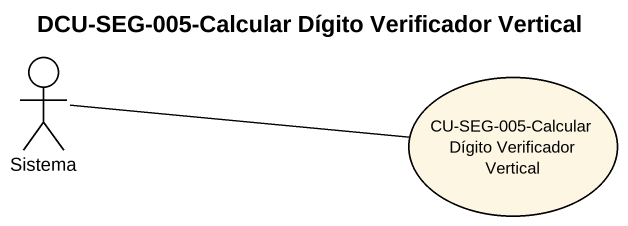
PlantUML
@startuml
title DCU-SEG-005-Calcular Dígito Verificador Vertical
actor Sistema
usecase "CU-SEG-005-Calcular Dígito Verificador Vertical" as CU_SEG_005_Calcular_Dígito
Sistema -right- CU_SEG_005_Calcular_Dígito
@enduml
